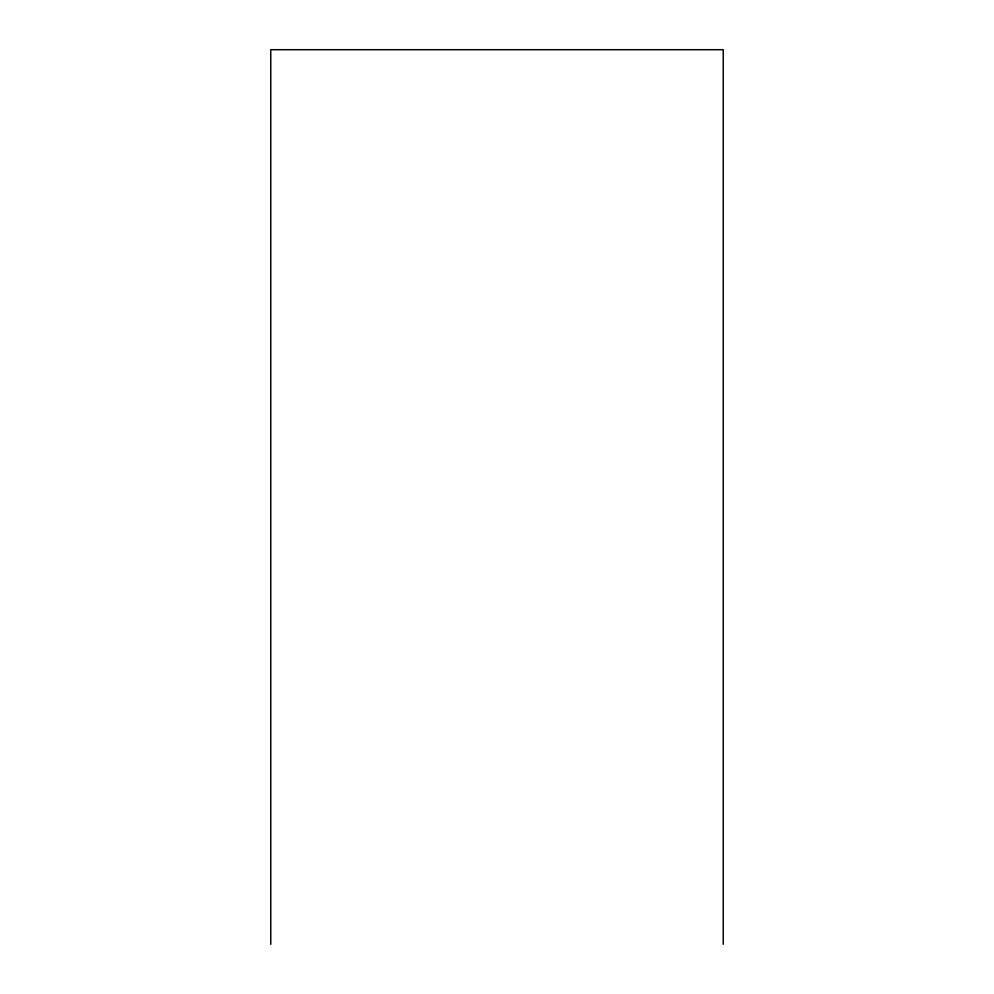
<?xml version="1.0" encoding="UTF-8"?>
<svg xmlns="http://www.w3.org/2000/svg" width="994" height="994" viewBox="0 0 994 994"><rect width="100%" height="100%" fill="white"/><g stroke="black" fill="none" stroke-linecap="round" stroke-linejoin="round"><path stroke-width="1.49" d="M723.234 944.3L723.234 49.7L270.766 49.7L270.766 944.3"/></g></svg>
